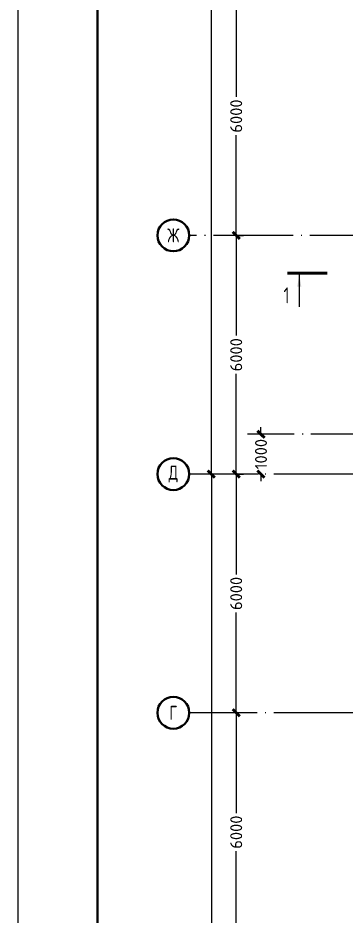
# Model space of a CAD drawing. Extents: x -965262 to 1142518, y -357520 to 71675.
# Drawn here: x 50768 to 58976, y -210236 to -187687 of the extents above; entities that cross this region are included whole.
import ezdxf

# ---------------------------------------------------------------- set-up
doc = ezdxf.new("R2010")
doc.units = 0
doc.header["$LTSCALE"] = 10
doc.linetypes.add('DOTE', pattern=[2.42, 2, -0.2, 0.02, -0.2])
doc.layers.get('0').update_dxf_attribs({"linetype": 'CONTINUOUS', "lineweight": 30})
doc.layers.get('Defpoints').update_dxf_attribs({"linetype": 'CONTINUOUS'})
doc.layers.add('DOTE', color=7, linetype='DOTE', lineweight=9)
doc.styles.add('GOST 2.304', font='isocpeur.ttf', dxfattribs={"width": 0.75, "height": 250})
doc.styles.get("Standard").update_dxf_attribs({"font": 'isocpeur.ttf', "height": 300})
doc.dimstyles.get("Standard").update_dxf_attribs({"dimscale": 100, "dimtxt": 300, "dimasz": 1.8, "dimexe": 1.8, "dimexo": 0.625, "dimgap": 0.9, "dimtad": 0, "dimdec": 0, "dimzin": 0, "dimdsep": 46, "dimtxsty": 'Standard', "dimblk": 'ARCHTICK', "dimcen": 0.9, "dimclrd": 256, "dimclre": 256, "dimclrt": 256, "dimadec": 0, "dimazin": 0, "dimtfac": 1, "dimtdec": 0, "dimtofl": 0, "dimtmove": 0, "dimatfit": 3, "dimfxl": 1, "dimtolj": 1, "dimtzin": 0, "dimlwd": 15, "dimlwe": 15, "dimarcsym": 0})

# ---------------------------------------------------------------- blocks, each defined once
blk = doc.blocks.new('_ArchTick')
at = {"color": 0, "linetype": 'ByBlock', "lineweight": 0, "const_width": 0.4}
blk.add_lwpolyline([(-0.5, -0.5), (0.5, 0.5)], dxfattribs=at)
blk = doc.blocks.new('*D1102')
at = {"lineweight": 15, "transparency": 16777216}
for p, q in [((56182, -205152), (56065, -205152)), ((56245, -205152), (56245, -207672)), ((56245, -211152), (56245, -208632)), ((56182, -211152), (56065, -211152))]:
    blk.add_line(p, q, dxfattribs=at)
at = {"layer": 'Defpoints', "color": 0, "lineweight": 15, "transparency": 16777216}
for p in [(56245, -205152), (56245, -205152), (56245, -211152, 1451)]:
    blk.add_point(p, dxfattribs=at)
at = {"lineweight": 15, "transparency": 16777216, "xscale": 180, "yscale": 180, "zscale": 180}
for p, rotation in [((56245, -205152), 90), ((56245, -211152), 270)]:
    blk.add_blockref('_ArchTick', p, dxfattribs=dict(at, rotation=rotation))
at = {"lineweight": 15, "transparency": 16777216, "insert": (56245, -208152), "char_height": 300, "attachment_point": 5, "rotation": 90}
blk.add_mtext('\\A1;6000', dxfattribs=at)
blk = doc.blocks.new('*D1103')
at = {"lineweight": 15, "transparency": 16777216}
for p, q in [((56182, -199152), (56065, -199152)), ((56245, -199152), (56245, -201672)), ((56245, -205152), (56245, -202632)), ((56182, -205152), (56065, -205152))]:
    blk.add_line(p, q, dxfattribs=at)
at = {"layer": 'Defpoints', "color": 0, "lineweight": 15, "transparency": 16777216}
for p in [(56245, -199152), (56245, -199152), (56245, -205152, 1451)]:
    blk.add_point(p, dxfattribs=at)
at = {"lineweight": 15, "transparency": 16777216, "xscale": 180, "yscale": 180, "zscale": 180}
for p, rotation in [((56245, -199152), 90), ((56245, -205152), 270)]:
    blk.add_blockref('_ArchTick', p, dxfattribs=dict(at, rotation=rotation))
at = {"lineweight": 15, "transparency": 16777216, "insert": (56245, -202152), "char_height": 300, "attachment_point": 5, "rotation": 90}
blk.add_mtext('\\A1;6000', dxfattribs=at)
blk = doc.blocks.new('*D1104')
at = {"lineweight": 15, "transparency": 16777216}
for p, q in [((56867, -198152), (56867, -197972)), ((56805, -198152), (56687, -198152)), ((56805, -199152), (56687, -199152)), ((56867, -199152), (56867, -199332))]:
    blk.add_line(p, q, dxfattribs=at)
at = {"layer": 'Defpoints', "color": 0, "lineweight": 15, "transparency": 16777216}
for p in [(56867, -198152), (56867, -198152), (56867, -199152, 1451)]:
    blk.add_point(p, dxfattribs=at)
at = {"lineweight": 15, "transparency": 16777216, "xscale": 180, "yscale": 180, "zscale": 180}
for p, rotation in [((56867, -198152), 270), ((56867, -199152), 90)]:
    blk.add_blockref('_ArchTick', p, dxfattribs=dict(at, rotation=rotation))
at = {"lineweight": 15, "transparency": 16777216, "insert": (56867, -198652), "char_height": 300, "attachment_point": 5, "rotation": 90}
blk.add_mtext('\\A1;1000', dxfattribs=at)
blk = doc.blocks.new('*D1105')
at = {"lineweight": 15, "transparency": 16777216}
for p, q in [((56245, -193152), (56245, -195672)), ((56307, -193152), (56425, -193152)), ((56245, -199152), (56245, -196632)), ((56307, -199152), (56425, -199152))]:
    blk.add_line(p, q, dxfattribs=at)
at = {"layer": 'Defpoints', "color": 0, "lineweight": 15, "transparency": 16777216}
for p in [(56245, -193152), (56245, -193152), (56245, -199152, 1451)]:
    blk.add_point(p, dxfattribs=at)
at = {"lineweight": 15, "transparency": 16777216, "xscale": 180, "yscale": 180, "zscale": 180}
for p, rotation in [((56245, -193152), 90), ((56245, -199152), 270)]:
    blk.add_blockref('_ArchTick', p, dxfattribs=dict(at, rotation=rotation))
at = {"lineweight": 15, "transparency": 16777216, "insert": (56245, -196152), "char_height": 300, "attachment_point": 5, "rotation": 90}
blk.add_mtext('\\A1;6000', dxfattribs=at)
blk = doc.blocks.new('*D1106')
at = {"lineweight": 15, "transparency": 16777216}
for p, q in [((55559, -199152), (55442, -199152)), ((55622, -199152), (55622, -210552)), ((55622, -223152), (55622, -211752)), ((55559, -223152), (55442, -223152))]:
    blk.add_line(p, q, dxfattribs=at)
at = {"layer": 'Defpoints', "color": 0, "lineweight": 15, "transparency": 16777216}
for p in [(55622, -199152), (55622, -199152), (55622, -223152)]:
    blk.add_point(p, dxfattribs=at)
at = {"lineweight": 15, "transparency": 16777216, "xscale": 180, "yscale": 180, "zscale": 180}
for p, rotation in [((55622, -199152), 90), ((55622, -223152), 270)]:
    blk.add_blockref('_ArchTick', p, dxfattribs=dict(at, rotation=rotation))
at = {"lineweight": 15, "transparency": 16777216, "insert": (55622, -211152), "char_height": 300, "attachment_point": 5, "rotation": 90}
blk.add_mtext('\\A1;24000', dxfattribs=at)
blk = doc.blocks.new('*D1107')
at = {"lineweight": 15, "transparency": 16777216}
for p, q in [((56245, -187152), (56245, -189672)), ((56307, -187152), (56425, -187152)), ((56245, -193152), (56245, -190632)), ((56307, -193152), (56425, -193152))]:
    blk.add_line(p, q, dxfattribs=at)
at = {"layer": 'Defpoints', "color": 0, "lineweight": 15, "transparency": 16777216}
for p in [(56245, -187152), (56245, -187152), (56245, -193152, 1451)]:
    blk.add_point(p, dxfattribs=at)
at = {"lineweight": 15, "transparency": 16777216, "xscale": 180, "yscale": 180, "zscale": 180}
for p, rotation in [((56245, -187152), 90), ((56245, -193152), 270)]:
    blk.add_blockref('_ArchTick', p, dxfattribs=dict(at, rotation=rotation))
at = {"lineweight": 15, "transparency": 16777216, "insert": (56245, -190152), "char_height": 300, "attachment_point": 5, "rotation": 90}
blk.add_mtext('\\A1;6000', dxfattribs=at)
blk = doc.blocks.new('*D1113')
at = {"lineweight": 15, "transparency": 16777216}
for p, q in [((55559, -162152), (55442, -162152)), ((55622, -162152), (55622, -180067)), ((55622, -199152), (55622, -181237)), ((56294, -199152), (55442, -199152))]:
    blk.add_line(p, q, dxfattribs=at)
at = {"layer": 'Defpoints', "color": 0, "lineweight": 15, "transparency": 16777216}
for p in [(55622, -162152), (55622, -162152), (56357, -199152)]:
    blk.add_point(p, dxfattribs=at)
at = {"lineweight": 15, "transparency": 16777216, "xscale": 180, "yscale": 180, "zscale": 180}
for p, rotation in [((55622, -162152), 90), ((55622, -199152), 270)]:
    blk.add_blockref('_ArchTick', p, dxfattribs=dict(at, rotation=rotation))
at = {"lineweight": 15, "transparency": 16777216, "insert": (55622, -180652), "char_height": 300, "attachment_point": 5, "rotation": 90}
blk.add_mtext('\\A1;37000', dxfattribs=at)

msp = doc.modelspace()

# ---------------------------------------------------------------- linework, layer by layer
at = {"color": 5, "lineweight": 15, "ltscale": 100}
msp.add_line((57828.3, -194137.1, -3006.4), (57828.3, -194947.1, -3006.4), dxfattribs=at)
at = {"lineweight": 15, "elevation": -3259.8}
msp.add_lwpolyline([(169667.6, -240087.8), (169667.6, -155987.8), (50767.6, -155987.8), (50767.6, -240087.8)], close=True, dxfattribs=at)
at = {"elevation": -3259.8}
msp.add_lwpolyline([(169167.6, -239587.8), (169167.6, -156487.8), (52767.6, -156487.8), (52767.6, -239587.8)], close=True, dxfattribs=at)
at = {"color": 5, "lineweight": 15, "ltscale": 100, "const_width": 70, "elevation": -3006.4}
msp.add_lwpolyline([(57528.3, -194102.1), (58528.3, -194102.1)], dxfattribs=at)
at = {"color": 5, "lineweight": 15, "ltscale": 100}
msp.add_solid([(57828.3, -194137.1, -3006.4), (57778, -194437.6, -3006.4), (57878.6, -194437.6, -3006.4)], dxfattribs=at)
at = {"layer": 'DOTE', "color": 7, "ltscale": 100}
for p, q in [((54267.3, -193152.1, -4711.1), (54260.7, -193152.1, -4711.1)), ((113331.5, -193152.1, -4711.1), (55067.3, -193152.1, -4711.1)), ((113361.7, -198152.1, -4711.1), (56531, -198152.1, -1451.3)), ((126952.6, -199152.1, -4711.1), (55067.3, -199152.1, -4711.1)), ((126952.6, -205152.1, -4711.1), (55067.3, -205152.1, -4711.1))]:
    msp.add_line(p, q, dxfattribs=at)
at = {"layer": 'DOTE', "color": 7, "linetype": 'Continuous', "lineweight": 30}
for centre in [(54667.3, -193152.1, -4711.1), (54667.3, -199152.1, -4711.1), (54667.3, -205152.1, -4711.1)]:
    msp.add_circle(centre, 400, dxfattribs=at)

# ---------------------------------------------------------------- texts
at = {"color": 5, "lineweight": 15, "ltscale": 100, "style": 'GOST 2.304', "width": 0.75}
msp.add_text('1', height=400, dxfattribs=at).set_placement((57432.7, -194859.6, -3006.4))
at = {"layer": 'DOTE', "color": 7, "linetype": 'Continuous', "lineweight": 30, "ltscale": 100, "char_height": 350, "width": 800, "attachment_point": 5, "style": 'GOST 2.304'}
for s, insert in [('Ж', (54667.3, -193152.1, -4711.1)), ('Д', (54667.3, -199152.1, -4711.1)), ('Г', (54667.3, -205152.1, -4711.1))]:
    msp.add_mtext(s, dxfattribs=dict(at, insert=insert))

# ---------------------------------------------------------------- dimensions: what is measured, and where the dimension line sits
at = {"color": 7, "lineweight": 15}
for base, p1, p2, picture, middle in [((55621.8, -162152.1, -3259.8), (56356.8, -199152.1, -3259.8), (55621.8, -162152.1, -3259.8), '*D1113', (55621.8, -180652.1, -3259.8)), ((56244.6, -187152.1, -4711.1), (56244.6, -193152.1, -3259.8), (56244.6, -187152.1, -4711.1), '*D1107', (56244.6, -190152.1, -4711.1)), ((56244.6, -193152.1, -4711.1), (56244.6, -199152.1, -3259.8), (56244.6, -193152.1, -4711.1), '*D1105', (56244.6, -196152.1, -4711.1)), ((56867.3, -198152.1, -4711.1), (56867.3, -199152.1, -3259.8), (56867.3, -198152.1, -4711.1), '*D1104', (56867.3, -198652.1, -4711.1)), ((55621.8, -199152.1, -3259.8), (55621.8, -223152.1, -3259.8), (55621.8, -199152.1, -3259.8), '*D1106', (55621.8, -211152.1, -3259.8)), ((56244.6, -199152.1, -4711.1), (56244.6, -205152.1, -3259.8), (56244.6, -199152.1, -4711.1), '*D1103', (56244.6, -202152.1, -4711.1)), ((56244.6, -205152.1, -4711.1), (56244.6, -211152.1, -3259.8), (56244.6, -205152.1, -4711.1), '*D1102', (56244.6, -208152.1, -4711.1))]:
    dim = msp.add_linear_dim(base=base, p1=p1, p2=p2, angle=90, dimstyle='Standard', dxfattribs=at)
    dim.commit()
    dim.dimension.update_dxf_attribs({"geometry": picture, "text_midpoint": middle})

doc.saveas('drawing.dxf')
